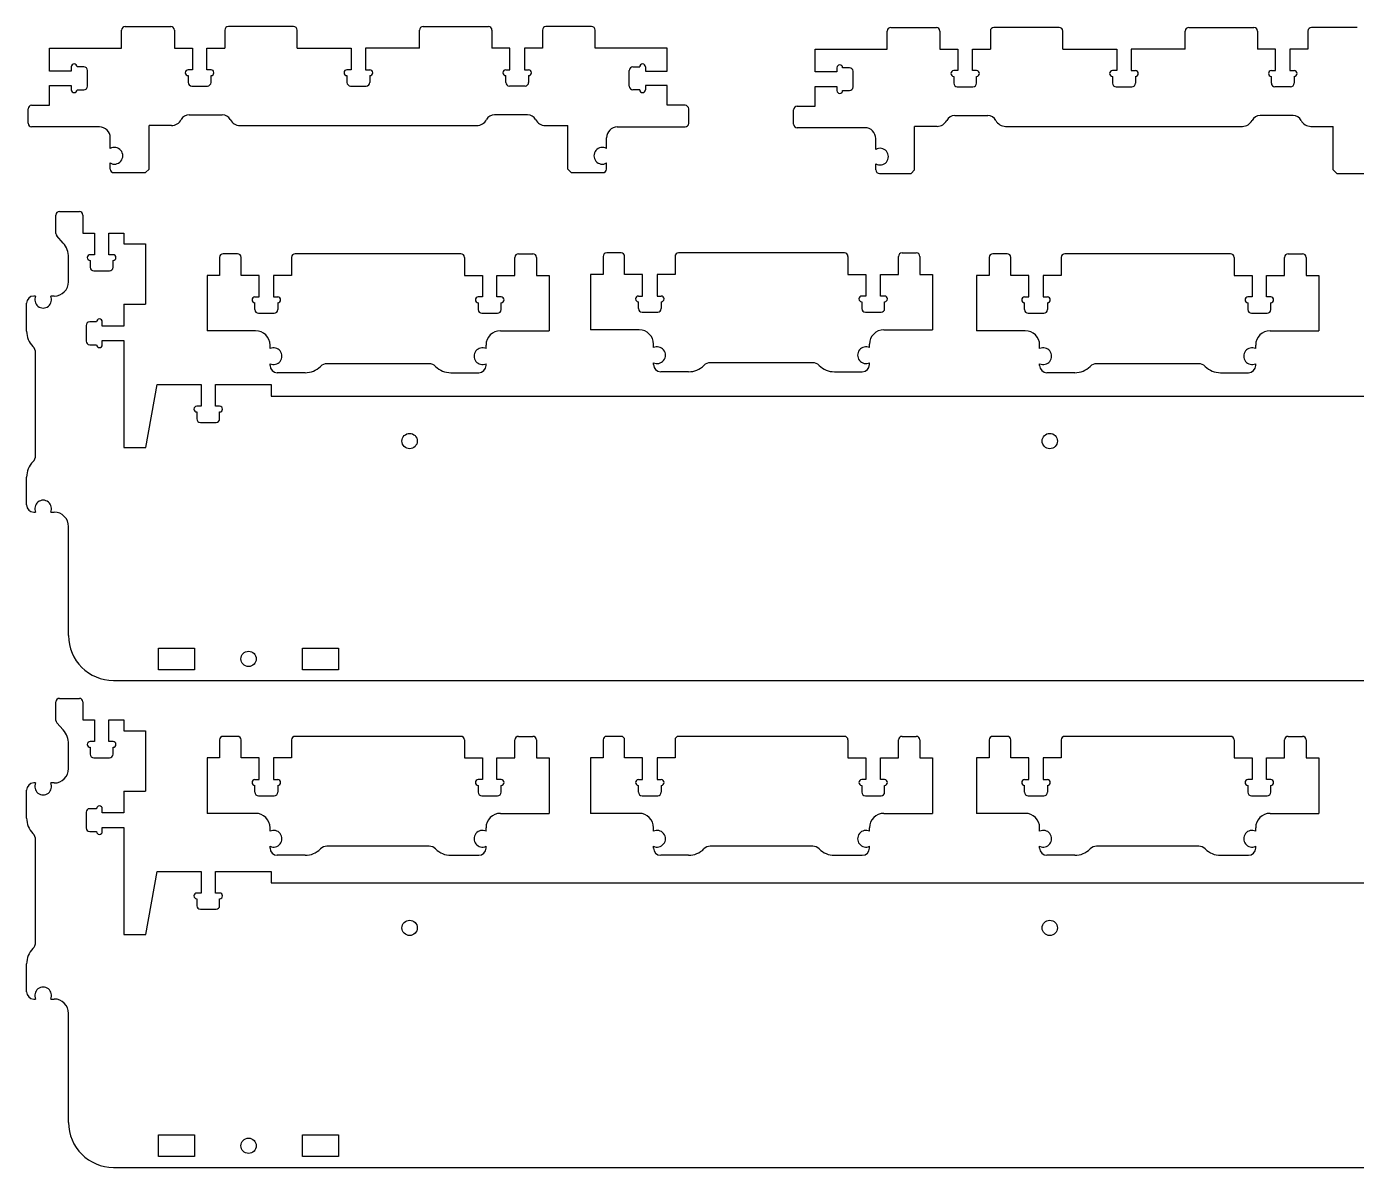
# Model space of a CAD drawing. Header units: millimetres. Extents: x -2205 to -684, y 3022 to 4418.
# Drawn here: x -2193 to -1454, y 3784 to 4418 of the extents above; entities that cross this region are included whole.
import ezdxf

# ---------------------------------------------------------------- set-up
doc = ezdxf.new("R2010")
doc.units = ezdxf.units.MM
doc.layers.get('0').update_dxf_attribs({"color": 253, "lineweight": 70, "true_color": 0x8faf8f})

msp = doc.modelspace()

# ---------------------------------------------------------------- linework, layer by layer
at = {"color": 48, "lineweight": -3, "true_color": 0x483a05}
for p, q in [((-2138.33, 4418), (-2113.05, 4418)), ((-2044.83, 4418), (-2081.05, 4418)), ((-1972.83, 4418), (-1936.61, 4418)), ((-1879.33, 4418), (-1904.61, 4418)), ((-2140.33, 4406), (-2140.33, 4416)), ((-2111.05, 4416), (-2111.05, 4406)), ((-2083.05, 4416), (-2083.05, 4406)), ((-2042.83, 4406), (-2042.83, 4416)), ((-1974.83, 4406), (-1974.83, 4416)), ((-1934.61, 4416), (-1934.61, 4406)), ((-1906.61, 4416), (-1906.61, 4406)), ((-1877.33, 4406), (-1877.33, 4416)), ((-1715.04, 4405.53), (-1715.04, 4415.53)), ((-1713.04, 4417.53), (-1687.76, 4417.53)), ((-1685.76, 4415.53), (-1685.76, 4405.53)), ((-1657.76, 4415.53), (-1657.76, 4405.53)), ((-1619.54, 4417.53), (-1655.76, 4417.53)), ((-1617.54, 4405.53), (-1617.54, 4415.53)), ((-1549.54, 4405.53), (-1549.54, 4415.53)), ((-1547.54, 4417.53), (-1511.32, 4417.53)), ((-1509.32, 4415.53), (-1509.32, 4405.53)), ((-1481.32, 4415.53), (-1481.32, 4405.53)), ((-1454.04, 4417.53), (-1479.32, 4417.53)), ((-2180.33, 4406), (-2140.33, 4406)), ((-2180.33, 4393.28), (-2180.33, 4406)), ((-2111.05, 4406), (-2101.05, 4406)), ((-2101.05, 4406), (-2101.05, 4394)), ((-2093.05, 4406), (-2092.53, 4406)), ((-2093.05, 4394), (-2093.05, 4406)), ((-2092.53, 4406), (-2083.05, 4406)), ((-2042.83, 4406), (-2012.83, 4406)), ((-2012.83, 4406), (-2012.83, 4394)), ((-1974.83, 4406), (-2004.83, 4406)), ((-2004.83, 4406), (-2004.83, 4394)), ((-1925.13, 4406), (-1934.61, 4406)), ((-1924.61, 4406), (-1925.13, 4406)), ((-1924.61, 4394), (-1924.61, 4406)), ((-1906.61, 4406), (-1916.61, 4406)), ((-1916.61, 4406), (-1916.61, 4394)), ((-1837.33, 4406), (-1877.33, 4406)), ((-1837.33, 4393.28), (-1837.33, 4406)), ((-1755.04, 4405.53), (-1715.04, 4405.53)), ((-1755.04, 4392.81), (-1755.04, 4405.53)), ((-1685.76, 4405.53), (-1675.76, 4405.53)), ((-1675.76, 4405.53), (-1675.76, 4393.53)), ((-1667.76, 4405.53), (-1667.24, 4405.53)), ((-1667.76, 4393.53), (-1667.76, 4405.53)), ((-1667.24, 4405.53), (-1657.76, 4405.53)), ((-1617.54, 4405.53), (-1587.54, 4405.53)), ((-1587.54, 4405.53), (-1587.54, 4393.53)), ((-1549.54, 4405.53), (-1579.54, 4405.53)), ((-1579.54, 4405.53), (-1579.54, 4393.53)), ((-1499.84, 4405.53), (-1509.32, 4405.53)), ((-1499.32, 4405.53), (-1499.84, 4405.53)), ((-1499.32, 4393.53), (-1499.32, 4405.53)), ((-1481.32, 4405.53), (-1491.32, 4405.53)), ((-1491.32, 4405.53), (-1491.32, 4393.53)), ((-2168.33, 4395.63), (-2168.33, 4393.28)), ((-2161.33, 4395.63), (-2165.13, 4395.63)), ((-1856.33, 4395.63), (-1852.53, 4395.63)), ((-1849.33, 4395.63), (-1849.33, 4393.28)), ((-2168.33, 4393.28), (-2180.33, 4393.28)), ((-2159.33, 4384.93), (-2159.33, 4393.63)), ((-2101.05, 4394), (-2103.4, 4394)), ((-2103.4, 4390.8), (-2103.4, 4387)), ((-2090.7, 4394), (-2093.05, 4394)), ((-2090.7, 4387), (-2090.7, 4390.8)), ((-2012.83, 4394), (-2015.18, 4394)), ((-2015.18, 4390.8), (-2015.18, 4387)), ((-2004.83, 4394), (-2002.48, 4394)), ((-2002.48, 4390.8), (-2002.48, 4387)), ((-1926.96, 4394), (-1924.61, 4394)), ((-1926.96, 4387), (-1926.96, 4390.8)), ((-1916.61, 4394), (-1914.26, 4394)), ((-1914.26, 4390.8), (-1914.26, 4387)), ((-1858.33, 4384.93), (-1858.33, 4393.63)), ((-1849.33, 4393.28), (-1837.33, 4393.28)), ((-1743.04, 4392.81), (-1755.04, 4392.81)), ((-1743.04, 4395.16), (-1743.04, 4392.81)), ((-1736.04, 4395.16), (-1739.84, 4395.16)), ((-1734.04, 4384.46), (-1734.04, 4393.16)), ((-1675.76, 4393.53), (-1678.11, 4393.53)), ((-1678.11, 4390.33), (-1678.11, 4386.53)), ((-1665.41, 4393.53), (-1667.76, 4393.53)), ((-1665.41, 4386.53), (-1665.41, 4390.33)), ((-1587.54, 4393.53), (-1589.89, 4393.53)), ((-1589.89, 4390.33), (-1589.89, 4386.53)), ((-1579.54, 4393.53), (-1577.19, 4393.53)), ((-1577.19, 4390.33), (-1577.19, 4386.53)), ((-1501.67, 4393.53), (-1499.32, 4393.53)), ((-1501.67, 4386.53), (-1501.67, 4390.33)), ((-1491.32, 4393.53), (-1488.97, 4393.53)), ((-1488.97, 4390.33), (-1488.97, 4386.53)), ((-2180.33, 4385.28), (-2168.33, 4385.28)), ((-2180.33, 4374.28), (-2180.33, 4385.28)), ((-2168.33, 4385.28), (-2168.33, 4382.93)), ((-2165.13, 4382.93), (-2161.33, 4382.93)), ((-2101.4, 4385), (-2092.7, 4385)), ((-2013.18, 4385), (-2004.48, 4385)), ((-1916.26, 4385), (-1924.96, 4385)), ((-1852.53, 4382.93), (-1856.33, 4382.93)), ((-1837.33, 4385.28), (-1849.33, 4385.28)), ((-1849.33, 4385.28), (-1849.33, 4382.93)), ((-1837.33, 4374.28), (-1837.33, 4385.28)), ((-1755.04, 4384.81), (-1743.04, 4384.81)), ((-1755.04, 4373.81), (-1755.04, 4384.81)), ((-1743.04, 4384.81), (-1743.04, 4382.46)), ((-1739.84, 4382.46), (-1736.04, 4382.46)), ((-1676.11, 4384.53), (-1667.41, 4384.53)), ((-1587.89, 4384.53), (-1579.19, 4384.53)), ((-1490.97, 4384.53), (-1499.67, 4384.53)), ((-2190.33, 4374.28), (-2180.33, 4374.28)), ((-1827.33, 4374.28), (-1837.33, 4374.28)), ((-1765.04, 4373.81), (-1755.04, 4373.81)), ((-2192.33, 4364.28), (-2192.33, 4372.28)), ((-2102.83, 4369.07), (-2084.44, 4369.07)), ((-1914.83, 4369.07), (-1933.22, 4369.07)), ((-1825.33, 4364.28), (-1825.33, 4372.28)), ((-1767.04, 4363.81), (-1767.04, 4371.81)), ((-1677.54, 4368.61), (-1659.15, 4368.61)), ((-1489.54, 4368.61), (-1507.93, 4368.61)), ((-2152.68, 4362.28), (-2190.33, 4362.28)), ((-2125.1, 4338.9), (-2125.1, 4363.04)), ((-2112.65, 4363.04), (-2125.1, 4363.04)), ((-2074.62, 4363.04), (-1943.04, 4363.04)), ((-1905.01, 4363.04), (-1892.56, 4363.04)), ((-1892.56, 4338.9), (-1892.56, 4363.04)), ((-1864.98, 4362.28), (-1827.33, 4362.28)), ((-1727.39, 4361.81), (-1765.04, 4361.81)), ((-1699.81, 4338.43), (-1699.81, 4362.57)), ((-1687.36, 4362.57), (-1699.81, 4362.57)), ((-1649.33, 4362.57), (-1517.75, 4362.57)), ((-1479.72, 4362.57), (-1467.27, 4362.57)), ((-1467.27, 4338.43), (-1467.27, 4362.57)), ((-2146.68, 4350.25), (-2146.68, 4356.28)), ((-1870.98, 4350.25), (-1870.98, 4356.28)), ((-1721.39, 4349.78), (-1721.39, 4355.81)), ((-2146.68, 4338.9), (-2146.68, 4342.25)), ((-2144.68, 4336.9), (-2127.1, 4336.9)), ((-2125.1, 4338.9), (-2127.1, 4336.9)), ((-1890.56, 4336.9), (-1892.56, 4338.9)), ((-1890.56, 4336.9), (-1872.98, 4336.9)), ((-1870.98, 4338.9), (-1870.98, 4342.25)), ((-1721.39, 4338.43), (-1721.39, 4341.78)), ((-1719.39, 4336.43), (-1701.81, 4336.43)), ((-1699.81, 4338.43), (-1701.81, 4336.43)), ((-1465.27, 4336.43), (-1467.27, 4338.43)), ((-1465.27, 4336.43), (-1447.69, 4336.43)), ((-2174.84, 4315.33), (-2163.84, 4315.33)), ((-2176.84, 4303.08), (-2176.84, 4313.33)), ((-2161.84, 4313.33), (-2161.84, 4303.33)), ((-2172.83, 4297.78), (-2176.34, 4301.76)), ((-2161.84, 4303.33), (-2155.46, 4303.33)), ((-2155.46, 4303.33), (-2155.46, 4291.33)), ((-2147.46, 4303.33), (-2139.09, 4303.33)), ((-2147.46, 4291.33), (-2147.46, 4303.33)), ((-2139.09, 4303.33), (-2139.09, 4297.33)), ((-2139.09, 4297.33), (-2127.09, 4297.33)), ((-2127.09, 4297.33), (-2127.09, 4263.8)), ((-1862.92, 4292.36), (-1870.88, 4292.36)), ((-1738.84, 4292.36), (-1830.92, 4292.36)), ((-1706.84, 4292.36), (-1698.88, 4292.36)), ((-2169.84, 4276.33), (-2169.84, 4289.85)), ((-2155.46, 4291.33), (-2157.81, 4291.33)), ((-2157.81, 4288.13), (-2157.81, 4284.33)), ((-2145.11, 4291.33), (-2147.46, 4291.33)), ((-2145.11, 4284.33), (-2145.11, 4288.13)), ((-2085.92, 4289.83), (-2085.92, 4279.83)), ((-2075.96, 4291.83), (-2083.92, 4291.83)), ((-2073.96, 4279.83), (-2073.96, 4289.83)), ((-2045.96, 4289.83), (-2045.96, 4279.83)), ((-1951.88, 4291.83), (-2043.96, 4291.83)), ((-1949.88, 4289.83), (-1949.88, 4279.83)), ((-1921.88, 4279.83), (-1921.88, 4289.83)), ((-1919.88, 4291.83), (-1911.92, 4291.83)), ((-1909.92, 4289.83), (-1909.92, 4279.83)), ((-1872.88, 4290.36), (-1872.88, 4280.36)), ((-1860.92, 4280.36), (-1860.92, 4290.36)), ((-1832.92, 4290.36), (-1832.92, 4280.36)), ((-1736.84, 4290.36), (-1736.84, 4280.36)), ((-1708.84, 4280.36), (-1708.84, 4290.36)), ((-1696.88, 4290.36), (-1696.88, 4280.36)), ((-1658.37, 4289.83), (-1658.37, 4279.83)), ((-1648.41, 4291.83), (-1656.37, 4291.83)), ((-1646.41, 4279.83), (-1646.41, 4289.83)), ((-1618.41, 4289.83), (-1618.41, 4279.83)), ((-1524.33, 4291.83), (-1616.41, 4291.83)), ((-1522.33, 4289.83), (-1522.33, 4279.83)), ((-1494.33, 4279.83), (-1494.33, 4289.83)), ((-1492.33, 4291.83), (-1484.37, 4291.83)), ((-1482.37, 4289.83), (-1482.37, 4279.83)), ((-2155.81, 4282.33), (-2147.11, 4282.33)), ((-2085.92, 4279.83), (-2092.92, 4279.83)), ((-2092.92, 4279.83), (-2092.92, 4249.08)), ((-2063.96, 4279.83), (-2073.96, 4279.83)), ((-2063.96, 4267.83), (-2063.96, 4279.83)), ((-2045.96, 4279.83), (-2055.96, 4279.83)), ((-2055.96, 4279.83), (-2055.96, 4267.83)), ((-1949.88, 4279.83), (-1939.88, 4279.83)), ((-1939.88, 4279.83), (-1939.88, 4267.83)), ((-1931.88, 4279.83), (-1921.88, 4279.83)), ((-1931.88, 4267.83), (-1931.88, 4279.83)), ((-1909.92, 4279.83), (-1902.92, 4279.83)), ((-1902.92, 4279.83), (-1902.92, 4249.08)), ((-1872.88, 4280.36), (-1879.88, 4280.36)), ((-1879.88, 4280.36), (-1879.88, 4249.61)), ((-1850.92, 4280.36), (-1860.92, 4280.36)), ((-1850.92, 4268.36), (-1850.92, 4280.36)), ((-1832.92, 4280.36), (-1842.92, 4280.36)), ((-1842.92, 4280.36), (-1842.92, 4268.36)), ((-1736.84, 4280.36), (-1726.84, 4280.36)), ((-1726.84, 4280.36), (-1726.84, 4268.36)), ((-1718.84, 4280.36), (-1708.84, 4280.36)), ((-1718.84, 4268.36), (-1718.84, 4280.36)), ((-1696.88, 4280.36), (-1689.88, 4280.36)), ((-1689.88, 4280.36), (-1689.88, 4249.61)), ((-1658.37, 4279.83), (-1665.37, 4279.83)), ((-1665.37, 4279.83), (-1665.37, 4249.08)), ((-1636.41, 4279.83), (-1646.41, 4279.83)), ((-1636.41, 4267.83), (-1636.41, 4279.83)), ((-1618.41, 4279.83), (-1628.41, 4279.83)), ((-1628.41, 4279.83), (-1628.41, 4267.83)), ((-1522.33, 4279.83), (-1512.33, 4279.83)), ((-1512.33, 4279.83), (-1512.33, 4267.83)), ((-1504.33, 4279.83), (-1494.33, 4279.83)), ((-1504.33, 4267.83), (-1504.33, 4279.83)), ((-1482.37, 4279.83), (-1475.37, 4279.83)), ((-1475.37, 4279.83), (-1475.37, 4249.08)), ((-2193.14, 4248.82), (-2193.14, 4264.33)), ((-2188.13, 4268.33), (-2189.14, 4268.33)), ((-2177.84, 4268.33), (-2179.75, 4268.33)), ((-2139.09, 4263.8), (-2139.09, 4251.68)), ((-2139.09, 4263.8), (-2127.09, 4263.8)), ((-2066.31, 4267.83), (-2063.96, 4267.83)), ((-2066.31, 4260.83), (-2066.31, 4264.63)), ((-2055.96, 4267.83), (-2053.61, 4267.83)), ((-2053.61, 4264.63), (-2053.61, 4260.83)), ((-1939.88, 4267.83), (-1942.23, 4267.83)), ((-1942.23, 4264.63), (-1942.23, 4260.83)), ((-1929.53, 4267.83), (-1931.88, 4267.83)), ((-1929.53, 4260.83), (-1929.53, 4264.63)), ((-1853.27, 4268.36), (-1850.92, 4268.36)), ((-1853.27, 4261.36), (-1853.27, 4265.16)), ((-1842.92, 4268.36), (-1840.57, 4268.36)), ((-1840.57, 4265.16), (-1840.57, 4261.36)), ((-1726.84, 4268.36), (-1729.19, 4268.36)), ((-1729.19, 4265.16), (-1729.19, 4261.36)), ((-1716.49, 4268.36), (-1718.84, 4268.36)), ((-1716.49, 4261.36), (-1716.49, 4265.16)), ((-1638.76, 4267.83), (-1636.41, 4267.83)), ((-1638.76, 4260.83), (-1638.76, 4264.63)), ((-1628.41, 4267.83), (-1626.06, 4267.83)), ((-1626.06, 4264.63), (-1626.06, 4260.83)), ((-1512.33, 4267.83), (-1514.68, 4267.83)), ((-1514.68, 4264.63), (-1514.68, 4260.83)), ((-1501.98, 4267.83), (-1504.33, 4267.83)), ((-1501.98, 4260.83), (-1501.98, 4264.63)), ((-2064.31, 4258.83), (-2055.61, 4258.83)), ((-1940.23, 4258.83), (-1931.53, 4258.83)), ((-1851.27, 4259.36), (-1842.57, 4259.36)), ((-1727.19, 4259.36), (-1718.49, 4259.36)), ((-1636.76, 4258.83), (-1628.06, 4258.83)), ((-1512.68, 4258.83), (-1503.98, 4258.83)), ((-2160.09, 4252.03), (-2160.09, 4243.33)), ((-2154.29, 4254.03), (-2158.09, 4254.03)), ((-2151.09, 4251.68), (-2151.09, 4254.03)), ((-2139.09, 4251.68), (-2151.09, 4251.68)), ((-2065.92, 4249.08), (-2092.92, 4249.08)), ((-1929.92, 4249.08), (-1902.92, 4249.08)), ((-1852.88, 4249.61), (-1879.88, 4249.61)), ((-1716.88, 4249.61), (-1689.88, 4249.61)), ((-1638.37, 4249.08), (-1665.37, 4249.08)), ((-1502.37, 4249.08), (-1475.37, 4249.08)), ((-2158.09, 4241.33), (-2154.29, 4241.33)), ((-2151.09, 4243.68), (-2139.09, 4243.68)), ((-2151.09, 4241.33), (-2151.09, 4243.68)), ((-2139.09, 4243.68), (-2139.09, 4184.18)), ((-2057.92, 4239.17), (-2057.92, 4241.08)), ((-1937.92, 4239.17), (-1937.92, 4241.08)), ((-1844.88, 4239.7), (-1844.88, 4241.61)), ((-1724.88, 4239.7), (-1724.88, 4241.61)), ((-1630.37, 4239.17), (-1630.37, 4241.08)), ((-1510.37, 4239.17), (-1510.37, 4241.08)), ((-2188.14, 4179.88), (-2188.14, 4236.77)), ((-2057.92, 4229.78), (-2057.92, 4230.79)), ((-2038.41, 4225.78), (-2053.92, 4225.78)), ((-1969.47, 4230.78), (-2026.37, 4230.78)), ((-1957.43, 4225.78), (-1941.92, 4225.78)), ((-1937.92, 4229.78), (-1937.92, 4230.79)), ((-1844.88, 4230.31), (-1844.88, 4231.32)), ((-1825.37, 4226.31), (-1840.88, 4226.31)), ((-1756.43, 4231.31), (-1813.33, 4231.31)), ((-1744.39, 4226.31), (-1728.88, 4226.31)), ((-1724.88, 4230.31), (-1724.88, 4231.32)), ((-1630.37, 4229.78), (-1630.37, 4230.79)), ((-1610.86, 4225.78), (-1626.37, 4225.78)), ((-1541.92, 4230.78), (-1598.82, 4230.78)), ((-1529.88, 4225.78), (-1514.37, 4225.78)), ((-1510.37, 4229.78), (-1510.37, 4230.79)), ((-2126.93, 4184.18), (-2120.58, 4219.18)), ((-2120.58, 4219.18), (-2096.25, 4219.18)), ((-2096.25, 4219.18), (-2096.25, 4207.18)), ((-2088.25, 4219.18), (-2057.29, 4219.18)), ((-2088.25, 4207.18), (-2088.25, 4219.18)), ((-2057.29, 4219.18), (-2057.29, 4212.83)), ((-2057.29, 4212.83), (-836.61, 4212.83)), ((-2096.25, 4207.18), (-2098.6, 4207.18)), ((-2098.6, 4203.98), (-2098.6, 4200.18)), ((-2085.9, 4207.18), (-2088.25, 4207.18)), ((-2085.9, 4200.18), (-2085.9, 4203.98)), ((-2096.6, 4198.18), (-2087.9, 4198.18)), ((-2139.09, 4184.18), (-2126.93, 4184.18)), ((-2193.14, 4152.33), (-2193.14, 4167.84)), ((-2189.14, 4148.33), (-2188.13, 4148.33)), ((-2179.75, 4148.33), (-2177.84, 4148.33)), ((-2169.84, 4079.83), (-2169.84, 4140.33)), ((-2119.9, 4072.83), (-2099.84, 4072.83)), ((-2119.9, 4060.83), (-2119.9, 4072.83)), ((-2099.84, 4072.83), (-2099.84, 4060.83)), ((-2039.78, 4060.83), (-2039.78, 4072.83)), ((-2039.78, 4072.83), (-2019.84, 4072.83)), ((-2019.84, 4072.83), (-2019.84, 4060.83)), ((-2099.84, 4060.83), (-2119.9, 4060.83)), ((-2019.84, 4060.83), (-2039.78, 4060.83)), ((-2144.84, 4054.83), (-749.06, 4054.83)), ((-2176.84, 4032.69), (-2176.84, 4042.94)), ((-2174.84, 4044.94), (-2163.84, 4044.94)), ((-2161.84, 4042.94), (-2161.84, 4032.94)), ((-2172.83, 4027.39), (-2176.34, 4031.37)), ((-2161.84, 4032.94), (-2155.46, 4032.94)), ((-2155.46, 4032.94), (-2155.46, 4020.94)), ((-2147.46, 4032.94), (-2139.09, 4032.94)), ((-2147.46, 4020.94), (-2147.46, 4032.94)), ((-2139.09, 4032.94), (-2139.09, 4026.94)), ((-2139.09, 4026.94), (-2127.09, 4026.94)), ((-2127.09, 4026.94), (-2127.09, 3993.41)), ((-2169.84, 4005.94), (-2169.84, 4019.46)), ((-2155.46, 4020.94), (-2157.81, 4020.94)), ((-2145.11, 4020.94), (-2147.46, 4020.94)), ((-2085.92, 4021.82), (-2085.92, 4011.82)), ((-2075.96, 4023.82), (-2083.92, 4023.82)), ((-2073.96, 4011.82), (-2073.96, 4021.82)), ((-2045.96, 4021.82), (-2045.96, 4011.82)), ((-1951.88, 4023.82), (-2043.96, 4023.82)), ((-1949.88, 4021.82), (-1949.88, 4011.82)), ((-1921.88, 4011.82), (-1921.88, 4021.82)), ((-1919.88, 4023.82), (-1911.92, 4023.82)), ((-1909.92, 4021.82), (-1909.92, 4011.82)), ((-1872.88, 4021.82), (-1872.88, 4011.82)), ((-1862.92, 4023.82), (-1870.88, 4023.82)), ((-1860.92, 4011.82), (-1860.92, 4021.82)), ((-1832.92, 4021.82), (-1832.92, 4011.82)), ((-1738.84, 4023.82), (-1830.92, 4023.82)), ((-1736.84, 4021.82), (-1736.84, 4011.82)), ((-1708.84, 4011.82), (-1708.84, 4021.82)), ((-1706.84, 4023.82), (-1698.88, 4023.82)), ((-1696.88, 4021.82), (-1696.88, 4011.82)), ((-1658.37, 4021.82), (-1658.37, 4011.82)), ((-1648.41, 4023.82), (-1656.37, 4023.82)), ((-1646.41, 4011.82), (-1646.41, 4021.82)), ((-1618.41, 4021.82), (-1618.41, 4011.82)), ((-1524.33, 4023.82), (-1616.41, 4023.82)), ((-1522.33, 4021.82), (-1522.33, 4011.82)), ((-1494.33, 4011.82), (-1494.33, 4021.82)), ((-1492.33, 4023.82), (-1484.37, 4023.82)), ((-1482.37, 4021.82), (-1482.37, 4011.82)), ((-2157.81, 4017.74), (-2157.81, 4013.94)), ((-2155.81, 4011.94), (-2147.11, 4011.94)), ((-2145.11, 4013.94), (-2145.11, 4017.74)), ((-2085.92, 4011.82), (-2092.92, 4011.82)), ((-2092.92, 4011.82), (-2092.92, 3981.07)), ((-2063.96, 4011.82), (-2073.96, 4011.82)), ((-2063.96, 3999.82), (-2063.96, 4011.82)), ((-2045.96, 4011.82), (-2055.96, 4011.82)), ((-2055.96, 4011.82), (-2055.96, 3999.82)), ((-1949.88, 4011.82), (-1939.88, 4011.82)), ((-1939.88, 4011.82), (-1939.88, 3999.82)), ((-1931.88, 4011.82), (-1921.88, 4011.82)), ((-1931.88, 3999.82), (-1931.88, 4011.82)), ((-1909.92, 4011.82), (-1902.92, 4011.82)), ((-1902.92, 4011.82), (-1902.92, 3981.07)), ((-1872.88, 4011.82), (-1879.88, 4011.82)), ((-1879.88, 4011.82), (-1879.88, 3981.07)), ((-1850.92, 4011.82), (-1860.92, 4011.82)), ((-1850.92, 3999.82), (-1850.92, 4011.82)), ((-1832.92, 4011.82), (-1842.92, 4011.82)), ((-1842.92, 4011.82), (-1842.92, 3999.82)), ((-1736.84, 4011.82), (-1726.84, 4011.82)), ((-1726.84, 4011.82), (-1726.84, 3999.82)), ((-1718.84, 4011.82), (-1708.84, 4011.82)), ((-1718.84, 3999.82), (-1718.84, 4011.82)), ((-1696.88, 4011.82), (-1689.88, 4011.82)), ((-1689.88, 4011.82), (-1689.88, 3981.07)), ((-1658.37, 4011.82), (-1665.37, 4011.82)), ((-1665.37, 4011.82), (-1665.37, 3981.07)), ((-1636.41, 4011.82), (-1646.41, 4011.82)), ((-1636.41, 3999.82), (-1636.41, 4011.82)), ((-1618.41, 4011.82), (-1628.41, 4011.82)), ((-1628.41, 4011.82), (-1628.41, 3999.82)), ((-1522.33, 4011.82), (-1512.33, 4011.82)), ((-1512.33, 4011.82), (-1512.33, 3999.82)), ((-1504.33, 4011.82), (-1494.33, 4011.82)), ((-1504.33, 3999.82), (-1504.33, 4011.82)), ((-1482.37, 4011.82), (-1475.37, 4011.82)), ((-1475.37, 4011.82), (-1475.37, 3981.07)), ((-2188.13, 3997.94), (-2189.14, 3997.94)), ((-2177.84, 3997.94), (-2179.75, 3997.94)), ((-2066.31, 3999.82), (-2063.96, 3999.82)), ((-2066.31, 3992.82), (-2066.31, 3996.62)), ((-2055.96, 3999.82), (-2053.61, 3999.82)), ((-2053.61, 3996.62), (-2053.61, 3992.82)), ((-1939.88, 3999.82), (-1942.23, 3999.82)), ((-1942.23, 3996.62), (-1942.23, 3992.82)), ((-1929.53, 3999.82), (-1931.88, 3999.82)), ((-1929.53, 3992.82), (-1929.53, 3996.62)), ((-1853.27, 3999.82), (-1850.92, 3999.82)), ((-1853.27, 3992.82), (-1853.27, 3996.62)), ((-1842.92, 3999.82), (-1840.57, 3999.82)), ((-1840.57, 3996.62), (-1840.57, 3992.82)), ((-1726.84, 3999.82), (-1729.19, 3999.82)), ((-1729.19, 3996.62), (-1729.19, 3992.82)), ((-1716.49, 3999.82), (-1718.84, 3999.82)), ((-1716.49, 3992.82), (-1716.49, 3996.62)), ((-1638.76, 3999.82), (-1636.41, 3999.82)), ((-1638.76, 3992.82), (-1638.76, 3996.62)), ((-1628.41, 3999.82), (-1626.06, 3999.82)), ((-1626.06, 3996.62), (-1626.06, 3992.82)), ((-1512.33, 3999.82), (-1514.68, 3999.82)), ((-1514.68, 3996.62), (-1514.68, 3992.82)), ((-1501.98, 3999.82), (-1504.33, 3999.82)), ((-1501.98, 3992.82), (-1501.98, 3996.62)), ((-2193.14, 3978.43), (-2193.14, 3993.94)), ((-2139.09, 3993.41), (-2139.09, 3981.29)), ((-2139.09, 3993.41), (-2127.09, 3993.41)), ((-2064.31, 3990.82), (-2055.61, 3990.82)), ((-1940.23, 3990.82), (-1931.53, 3990.82)), ((-1851.27, 3990.82), (-1842.57, 3990.82)), ((-1727.19, 3990.82), (-1718.49, 3990.82)), ((-1636.76, 3990.82), (-1628.06, 3990.82)), ((-1512.68, 3990.82), (-1503.98, 3990.82)), ((-2154.29, 3983.64), (-2158.09, 3983.64)), ((-2151.09, 3981.29), (-2151.09, 3983.64)), ((-2160.09, 3981.64), (-2160.09, 3972.94)), ((-2139.09, 3981.29), (-2151.09, 3981.29)), ((-2065.92, 3981.07), (-2092.92, 3981.07)), ((-1929.92, 3981.07), (-1902.92, 3981.07)), ((-1852.88, 3981.07), (-1879.88, 3981.07)), ((-1716.88, 3981.07), (-1689.88, 3981.07)), ((-1638.37, 3981.07), (-1665.37, 3981.07)), ((-1502.37, 3981.07), (-1475.37, 3981.07)), ((-2158.09, 3970.94), (-2154.29, 3970.94)), ((-2151.09, 3973.29), (-2139.09, 3973.29)), ((-2151.09, 3970.94), (-2151.09, 3973.29)), ((-2139.09, 3973.29), (-2139.09, 3913.79)), ((-2057.92, 3971.16), (-2057.92, 3973.07)), ((-1937.92, 3971.16), (-1937.92, 3973.07)), ((-1844.88, 3971.16), (-1844.88, 3973.07)), ((-1724.88, 3971.16), (-1724.88, 3973.07)), ((-1630.37, 3971.16), (-1630.37, 3973.07)), ((-1510.37, 3971.16), (-1510.37, 3973.07)), ((-2188.14, 3909.49), (-2188.14, 3966.38)), ((-2057.92, 3961.77), (-2057.92, 3962.78)), ((-1969.47, 3962.77), (-2026.37, 3962.77)), ((-1937.92, 3961.77), (-1937.92, 3962.78)), ((-1844.88, 3961.77), (-1844.88, 3962.78)), ((-1756.43, 3962.77), (-1813.33, 3962.77)), ((-1724.88, 3961.77), (-1724.88, 3962.78)), ((-1630.37, 3961.77), (-1630.37, 3962.78)), ((-1541.92, 3962.77), (-1598.82, 3962.77)), ((-1510.37, 3961.77), (-1510.37, 3962.78)), ((-2038.41, 3957.77), (-2053.92, 3957.77)), ((-1957.43, 3957.77), (-1941.92, 3957.77)), ((-1825.37, 3957.77), (-1840.88, 3957.77)), ((-1744.39, 3957.77), (-1728.88, 3957.77)), ((-1610.86, 3957.77), (-1626.37, 3957.77)), ((-1529.88, 3957.77), (-1514.37, 3957.77)), ((-2126.93, 3913.79), (-2120.58, 3948.79)), ((-2120.58, 3948.79), (-2096.25, 3948.79)), ((-2096.25, 3948.79), (-2096.25, 3936.79)), ((-2088.25, 3948.79), (-2057.29, 3948.79)), ((-2088.25, 3936.79), (-2088.25, 3948.79)), ((-2057.29, 3948.79), (-2057.29, 3942.44)), ((-2057.29, 3942.44), (-836.61, 3942.44)), ((-2096.25, 3936.79), (-2098.6, 3936.79)), ((-2098.6, 3933.59), (-2098.6, 3929.79)), ((-2085.9, 3936.79), (-2088.25, 3936.79)), ((-2085.9, 3929.79), (-2085.9, 3933.59)), ((-2096.6, 3927.79), (-2087.9, 3927.79)), ((-2139.09, 3913.79), (-2126.93, 3913.79)), ((-2193.14, 3881.94), (-2193.14, 3897.45)), ((-2189.14, 3877.94), (-2188.13, 3877.94)), ((-2179.75, 3877.94), (-2177.84, 3877.94)), ((-2169.84, 3809.44), (-2169.84, 3869.94)), ((-2119.9, 3802.44), (-2099.84, 3802.44)), ((-2119.9, 3790.44), (-2119.9, 3802.44)), ((-2099.84, 3802.44), (-2099.84, 3790.44)), ((-2039.78, 3790.44), (-2039.78, 3802.44)), ((-2039.78, 3802.44), (-2019.84, 3802.44)), ((-2019.84, 3802.44), (-2019.84, 3790.44)), ((-2099.84, 3790.44), (-2119.9, 3790.44)), ((-2019.84, 3790.44), (-2039.78, 3790.44)), ((-2144.84, 3784.44), (-749.06, 3784.44))]:
    msp.add_line(p, q, dxfattribs=at)
for centre in [(-1980.35, 4187.83), (-1624.75, 4187.83), (-2069.81, 4066.83), (-1980.35, 3917.44), (-1624.75, 3917.44), (-2069.81, 3796.44)]:
    msp.add_circle(centre, 4.25, dxfattribs=at)
for centre, radius, start, end in [((-2138.33, 4416), 2, 90, 180), ((-2113.05, 4416), 2, 360, 90), ((-2081.05, 4416), 2, 90, 180), ((-2044.83, 4416), 2, 360, 90), ((-1972.83, 4416), 2, 90, 180), ((-1936.61, 4416), 2, 360, 90), ((-1904.61, 4416), 2, 90, 180), ((-1879.33, 4416), 2, 360, 90), ((-1713.04, 4415.53), 2, 90, 180), ((-1687.76, 4415.53), 2, 0, 90), ((-1655.76, 4415.53), 2, 90, 180), ((-1619.54, 4415.53), 2, 0, 90), ((-1547.54, 4415.53), 2, 90, 180), ((-1511.32, 4415.53), 2, 360, 90), ((-1479.32, 4415.53), 2, 90, 180), ((-2166.73, 4395.63), 1.6, 360, 180), ((-2161.33, 4393.63), 2, 360, 90), ((-1856.33, 4393.63), 2, 90, 180), ((-1850.93, 4395.63), 1.6, 360, 180), ((-1741.44, 4395.16), 1.6, 0, 180), ((-2103.4, 4392.4), 1.6, 90, 270), ((-2090.7, 4392.4), 1.6, 270, 90), ((-2015.18, 4392.4), 1.6, 90, 270), ((-2002.48, 4392.4), 1.6, 270, 90), ((-1926.96, 4392.4), 1.6, 90, 270), ((-1914.26, 4392.4), 1.6, 270, 90), ((-1736.04, 4393.16), 2, 360, 90), ((-1678.11, 4391.93), 1.6, 90, 270), ((-1665.41, 4391.93), 1.6, 270, 90), ((-1589.89, 4391.93), 1.6, 90, 270), ((-1577.19, 4391.93), 1.6, 270, 90), ((-1501.67, 4391.93), 1.6, 90, 270), ((-1488.97, 4391.93), 1.6, 270, 90), ((-2166.73, 4382.93), 1.6, 180, 360), ((-2161.33, 4384.93), 2, 270, 360), ((-2101.4, 4387), 2, 180, 270), ((-2092.7, 4387), 2, 270, 360), ((-2013.18, 4387), 2, 180, 270), ((-2004.48, 4387), 2, 270, 0), ((-1924.96, 4387), 2, 180, 270), ((-1916.26, 4387), 2, 270, 0), ((-1856.33, 4384.93), 2, 180, 270), ((-1850.93, 4382.93), 1.6, 180, 0), ((-1741.44, 4382.46), 1.6, 180, 0), ((-1736.04, 4384.46), 2, 270, 0), ((-1676.11, 4386.53), 2, 180, 270), ((-1667.41, 4386.53), 2, 270, 0), ((-1587.89, 4386.53), 2, 180, 270), ((-1579.19, 4386.53), 2, 270, 0), ((-1499.67, 4386.53), 2, 180, 270), ((-1490.97, 4386.53), 2, 270, 0), ((-2190.33, 4372.28), 2, 90, 180), ((-1827.33, 4372.28), 2, 360, 90), ((-1765.04, 4371.81), 2, 90, 180), ((-2112.65, 4369.04), 6, 270, 333.18635), ((-2102.83, 4364.07), 5, 90, 153.18635), ((-2084.44, 4364.07), 5, 26.81365, 90), ((-2074.62, 4369.04), 6, 206.81365, 270), ((-1943.04, 4369.04), 6, 270, 333.18635), ((-1933.22, 4364.07), 5, 90, 153.18635), ((-1914.83, 4364.07), 5, 26.81365, 90), ((-1905.01, 4369.04), 6, 206.81365, 270), ((-1677.54, 4363.61), 5, 90, 153.18635), ((-1659.15, 4363.61), 5, 26.81365, 90), ((-1507.93, 4363.61), 5, 90, 153.18635), ((-1489.54, 4363.61), 5, 26.81365, 90), ((-2190.33, 4364.28), 2, 180, 270), ((-2152.68, 4356.28), 6, 360, 90), ((-1864.98, 4356.28), 6, 90, 180), ((-1827.33, 4364.28), 2, 270, 360), ((-1765.04, 4363.81), 2, 180, 270), ((-1727.39, 4355.81), 6, 0, 90), ((-1687.36, 4368.57), 6, 270, 333.18635), ((-1649.33, 4368.57), 6, 206.81365, 270), ((-1517.75, 4368.57), 6, 270, 333.18635), ((-1479.72, 4368.57), 6, 206.81365, 270), ((-2144.33, 4346.25), 4.64, 239.57035, 120.42965), ((-1873.33, 4346.25), 4.64, 59.57035, 300.42965), ((-1719.04, 4345.78), 4.64, 239.57035, 120.42965), ((-2144.68, 4338.9), 2, 180, 270), ((-1872.98, 4338.9), 2, 270, 360), ((-1719.39, 4338.43), 2, 180, 270), ((-2174.84, 4313.33), 2, 90, 180), ((-2163.84, 4313.33), 2, 360, 90), ((-2174.84, 4303.08), 2, 180, 221.38233), ((-2181.84, 4289.85), 12, 0, 41.38233), ((-1870.88, 4290.36), 2, 90, 180), ((-1862.92, 4290.36), 2, 360, 90), ((-1830.92, 4290.36), 2, 90, 180), ((-1738.84, 4290.36), 2, 360, 90), ((-1706.84, 4290.36), 2, 90, 180), ((-1698.88, 4290.36), 2, 360, 90), ((-2157.81, 4289.73), 1.6, 90, 270), ((-2145.11, 4289.73), 1.6, 270, 90), ((-2083.92, 4289.83), 2, 90, 180), ((-2075.96, 4289.83), 2, 360, 90), ((-2043.96, 4289.83), 2, 90, 180), ((-1951.88, 4289.83), 2, 360, 90), ((-1919.88, 4289.83), 2, 90, 180), ((-1911.92, 4289.83), 2, 360, 90), ((-1656.37, 4289.83), 2, 90, 180), ((-1648.41, 4289.83), 2, 360, 90), ((-1616.41, 4289.83), 2, 90, 180), ((-1524.33, 4289.83), 2, 360, 90), ((-1492.33, 4289.83), 2, 90, 180), ((-1484.37, 4289.83), 2, 360, 90), ((-2155.81, 4284.33), 2, 180, 270), ((-2147.11, 4284.33), 2, 270, 0), ((-2177.84, 4276.33), 8, 270, 0), ((-2189.14, 4264.33), 4, 90, 180), ((-2183.94, 4266.33), 4.64, 154.46677, 25.53323), ((-2066.31, 4266.23), 1.6, 90, 270), ((-2053.61, 4266.23), 1.6, 270, 90), ((-1942.23, 4266.23), 1.6, 90, 270), ((-1929.53, 4266.23), 1.6, 270, 90), ((-1853.27, 4266.76), 1.6, 90, 270), ((-1840.57, 4266.76), 1.6, 270, 90), ((-1729.19, 4266.76), 1.6, 90, 270), ((-1716.49, 4266.76), 1.6, 270, 90), ((-1638.76, 4266.23), 1.6, 90, 270), ((-1626.06, 4266.23), 1.6, 270, 90), ((-1514.68, 4266.23), 1.6, 90, 270), ((-1501.98, 4266.23), 1.6, 270, 90), ((-2152.69, 4254.03), 1.6, 0, 180), ((-2064.31, 4260.83), 2, 180, 270), ((-2055.61, 4260.83), 2, 270, 0), ((-1940.23, 4260.83), 2, 180, 270), ((-1931.53, 4260.83), 2, 270, 0), ((-1851.27, 4261.36), 2, 180, 270), ((-1842.57, 4261.36), 2, 270, 0), ((-1727.19, 4261.36), 2, 180, 270), ((-1718.49, 4261.36), 2, 270, 0), ((-1636.76, 4260.83), 2, 180, 270), ((-1628.06, 4260.83), 2, 270, 0), ((-1512.68, 4260.83), 2, 180, 270), ((-1503.98, 4260.83), 2, 270, 0), ((-2181.14, 4248.82), 12, 180, 225.09913), ((-2158.09, 4252.03), 2, 90, 180), ((-2065.92, 4241.08), 8, 0, 90), ((-1929.92, 4241.08), 8, 90, 180), ((-1852.88, 4241.61), 8, 0, 90), ((-1716.88, 4241.61), 8, 90, 180), ((-1638.37, 4241.08), 8, 0, 90), ((-1502.37, 4241.08), 8, 90, 180), ((-2193.14, 4236.77), 5, 0, 45.09913), ((-2158.09, 4243.33), 2, 180, 270), ((-2152.69, 4241.33), 1.6, 180, 0), ((-2055.92, 4234.98), 4.64, 244.46677, 115.53323), ((-1939.92, 4234.98), 4.64, 64.46677, 295.53323), ((-1842.88, 4235.51), 4.64, 244.46677, 115.53323), ((-1726.88, 4235.51), 4.64, 64.46677, 295.53323), ((-1628.37, 4234.98), 4.64, 244.46677, 115.53323), ((-1512.37, 4234.98), 4.64, 64.46677, 295.53323), ((-2053.92, 4229.78), 4, 180, 270), ((-2038.41, 4237.78), 12, 270, 315.09913), ((-2026.37, 4225.78), 5, 90, 135.09913), ((-1969.47, 4225.78), 5, 44.90087, 90), ((-1957.43, 4237.78), 12, 224.90087, 270), ((-1941.92, 4229.78), 4, 270, 360), ((-1840.88, 4230.31), 4, 180, 270), ((-1825.37, 4238.31), 12, 270, 315.09913), ((-1813.33, 4226.31), 5, 90, 135.09913), ((-1756.43, 4226.31), 5, 44.90087, 90), ((-1744.39, 4238.31), 12, 224.90087, 270), ((-1728.88, 4230.31), 4, 270, 360), ((-1626.37, 4229.78), 4, 180, 270), ((-1610.86, 4237.78), 12, 270, 315.09913), ((-1598.82, 4225.78), 5, 90, 135.09913), ((-1541.92, 4225.78), 5, 44.90087, 90), ((-1529.88, 4237.78), 12, 224.90087, 270), ((-1514.37, 4229.78), 4, 270, 360), ((-2098.6, 4205.58), 1.6, 90, 270), ((-2085.9, 4205.58), 1.6, 270, 90), ((-2096.6, 4200.18), 2, 180, 270), ((-2087.9, 4200.18), 2, 270, 360), ((-2181.14, 4167.84), 12, 134.90087, 180), ((-2193.14, 4179.88), 5, 314.90087, 0), ((-2189.14, 4152.33), 4, 180, 270), ((-2183.94, 4150.33), 4.64, 334.46677, 205.53323), ((-2177.84, 4140.33), 8, 0, 90), ((-2144.84, 4079.83), 25, 180, 270), ((-2174.84, 4042.94), 2, 90, 180), ((-2163.84, 4042.94), 2, 360, 90), ((-2174.84, 4032.69), 2, 180, 221.38233), ((-2181.84, 4019.46), 12, 0, 41.38233), ((-2157.81, 4019.34), 1.6, 90, 270), ((-2145.11, 4019.34), 1.6, 270, 90), ((-2083.92, 4021.82), 2, 90, 180), ((-2075.96, 4021.82), 2, 360, 90), ((-2043.96, 4021.82), 2, 90, 180), ((-1951.88, 4021.82), 2, 360, 90), ((-1919.88, 4021.82), 2, 90, 180), ((-1911.92, 4021.82), 2, 360, 90), ((-1870.88, 4021.82), 2, 90, 180), ((-1862.92, 4021.82), 2, 360, 90), ((-1830.92, 4021.82), 2, 90, 180), ((-1738.84, 4021.82), 2, 360, 90), ((-1706.84, 4021.82), 2, 90, 180), ((-1698.88, 4021.82), 2, 360, 90), ((-1656.37, 4021.82), 2, 90, 180), ((-1648.41, 4021.82), 2, 360, 90), ((-1616.41, 4021.82), 2, 90, 180), ((-1524.33, 4021.82), 2, 360, 90), ((-1492.33, 4021.82), 2, 90, 180), ((-1484.37, 4021.82), 2, 360, 90), ((-2155.81, 4013.94), 2, 180, 270), ((-2147.11, 4013.94), 2, 270, 0), ((-2177.84, 4005.94), 8, 270, 0), ((-2189.14, 3993.94), 4, 90, 180), ((-2183.94, 3995.94), 4.64, 154.46677, 25.53323), ((-2066.31, 3998.22), 1.6, 90, 270), ((-2053.61, 3998.22), 1.6, 270, 90), ((-1942.23, 3998.22), 1.6, 90, 270), ((-1929.53, 3998.22), 1.6, 270, 90), ((-1853.27, 3998.22), 1.6, 90, 270), ((-1840.57, 3998.22), 1.6, 270, 90), ((-1729.19, 3998.22), 1.6, 90, 270), ((-1716.49, 3998.22), 1.6, 270, 90), ((-1638.76, 3998.22), 1.6, 90, 270), ((-1626.06, 3998.22), 1.6, 270, 90), ((-1514.68, 3998.22), 1.6, 90, 270), ((-1501.98, 3998.22), 1.6, 270, 90), ((-2064.31, 3992.82), 2, 180, 270), ((-2055.61, 3992.82), 2, 270, 0), ((-1940.23, 3992.82), 2, 180, 270), ((-1931.53, 3992.82), 2, 270, 0), ((-1851.27, 3992.82), 2, 180, 270), ((-1842.57, 3992.82), 2, 270, 0), ((-1727.19, 3992.82), 2, 180, 270), ((-1718.49, 3992.82), 2, 270, 0), ((-1636.76, 3992.82), 2, 180, 270), ((-1628.06, 3992.82), 2, 270, 0), ((-1512.68, 3992.82), 2, 180, 270), ((-1503.98, 3992.82), 2, 270, 0), ((-2158.09, 3981.64), 2, 90, 180), ((-2152.69, 3983.64), 1.6, 0, 180), ((-2181.14, 3978.43), 12, 180, 225.09913), ((-2065.92, 3973.07), 8, 0, 90), ((-1929.92, 3973.07), 8, 90, 180), ((-1852.88, 3973.07), 8, 0, 90), ((-1716.88, 3973.07), 8, 90, 180), ((-1638.37, 3973.07), 8, 0, 90), ((-1502.37, 3973.07), 8, 90, 180), ((-2193.14, 3966.38), 5, 0, 45.09913), ((-2158.09, 3972.94), 2, 180, 270), ((-2152.69, 3970.94), 1.6, 180, 0), ((-2055.92, 3966.97), 4.64, 244.46677, 115.53323), ((-1939.92, 3966.97), 4.64, 64.46677, 295.53323), ((-1842.88, 3966.97), 4.64, 244.46677, 115.53323), ((-1726.88, 3966.97), 4.64, 64.46677, 295.53323), ((-1628.37, 3966.97), 4.64, 244.46677, 115.53323), ((-1512.37, 3966.97), 4.64, 64.46677, 295.53323), ((-2053.92, 3961.77), 4, 180, 270), ((-2038.41, 3969.77), 12, 270, 315.09913), ((-2026.37, 3957.77), 5, 90, 135.09913), ((-1969.47, 3957.77), 5, 44.90087, 90), ((-1957.43, 3969.77), 12, 224.90087, 270), ((-1941.92, 3961.77), 4, 270, 360), ((-1840.88, 3961.77), 4, 180, 270), ((-1825.37, 3969.77), 12, 270, 315.09913), ((-1813.33, 3957.77), 5, 90, 135.09913), ((-1756.43, 3957.77), 5, 44.90087, 90), ((-1744.39, 3969.77), 12, 224.90087, 270), ((-1728.88, 3961.77), 4, 270, 360), ((-1626.37, 3961.77), 4, 180, 270), ((-1610.86, 3969.77), 12, 270, 315.09913), ((-1598.82, 3957.77), 5, 90, 135.09913), ((-1541.92, 3957.77), 5, 44.90087, 90), ((-1529.88, 3969.77), 12, 224.90087, 270), ((-1514.37, 3961.77), 4, 270, 360), ((-2098.6, 3935.19), 1.6, 90, 270), ((-2085.9, 3935.19), 1.6, 270, 90), ((-2096.6, 3929.79), 2, 180, 270), ((-2087.9, 3929.79), 2, 270, 0), ((-2193.14, 3909.49), 5, 314.90087, 0), ((-2181.14, 3897.45), 12, 134.90087, 180), ((-2189.14, 3881.94), 4, 180, 270), ((-2183.94, 3879.94), 4.64, 334.46677, 205.53323), ((-2177.84, 3869.94), 8, 0, 90), ((-2144.84, 3809.44), 25, 180, 270)]:
    msp.add_arc(centre, radius, start, end, dxfattribs=at)

doc.saveas('drawing.dxf')
